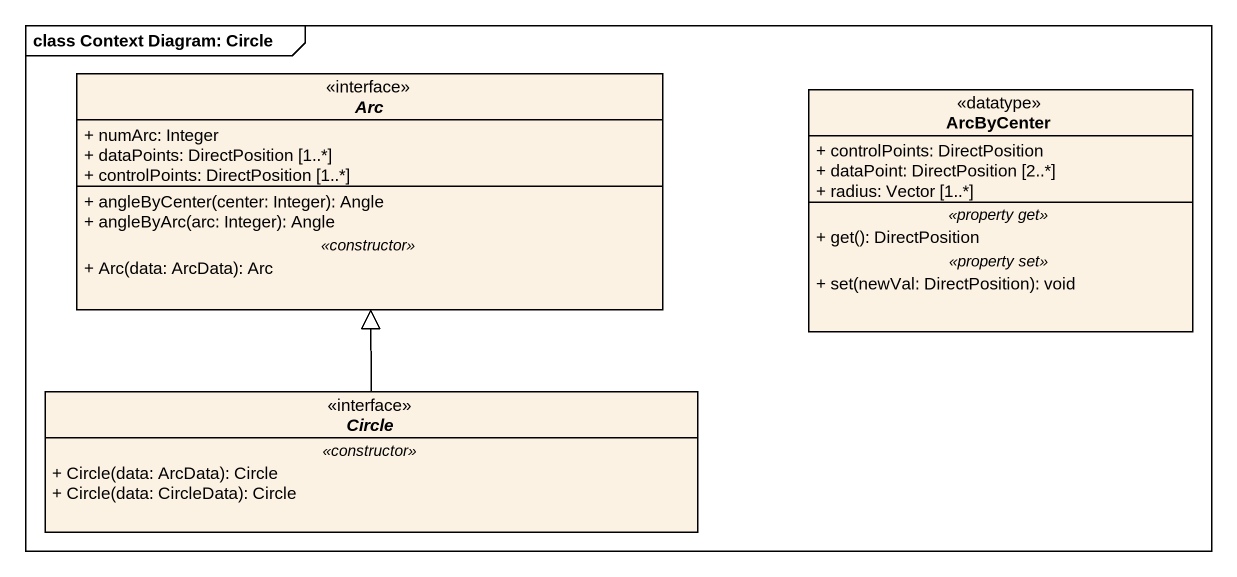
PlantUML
@startuml
mainframe class Context Diagram: Circle
hide circle
hide empty members
skinparam classAttributeIconSize 0
interface Arc {
  + numArc: Integer
  + dataPoints: DirectPosition [1..*]
  + controlPoints: DirectPosition [1..*]
  --
  + angleByCenter(center: Integer): Angle
  + angleByArc(arc: Integer): Angle
  .. <<constructor>> ..
  + Arc(data: ArcData): Arc
}
class ArcByCenter <<datatype>> {
  + controlPoints: DirectPosition
  + dataPoint: DirectPosition [2..*]
  + radius: Vector [1..*]
  .. <<property get>> ..
  + get(): DirectPosition
  .. <<property set>> ..
  + set(newVal: DirectPosition): void
}
interface "Circle" as Circle_ {
  .. <<constructor>> ..
  + Circle(data: ArcData): Circle
  + Circle(data: CircleData): Circle
}
Circle_ -up-|> Arc
@enduml
